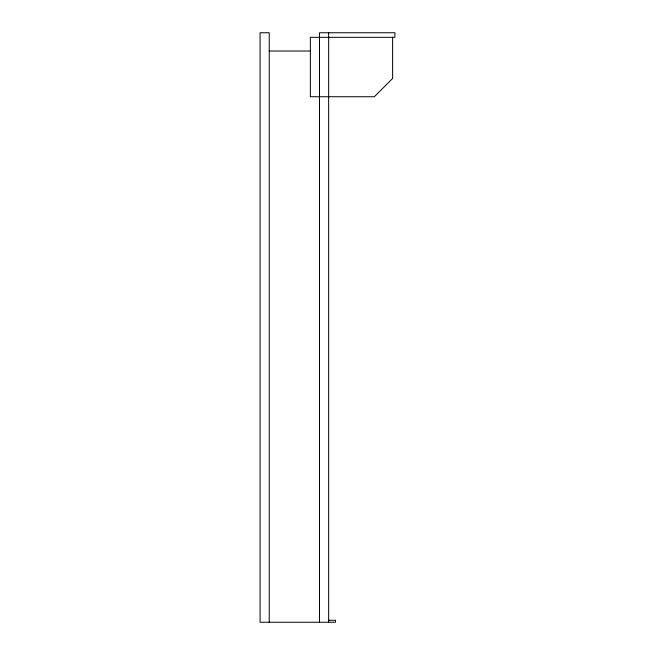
<?xml version="1.0" encoding="UTF-8"?>
<svg xmlns="http://www.w3.org/2000/svg" width="655" height="655" viewBox="0 0 655 655"><rect width="100%" height="100%" fill="white"/><g stroke="black" fill="none" stroke-linecap="round" stroke-linejoin="round"><path stroke-width="0.98" d="M269.238 51.033L310.454 51.033M328.646 620.293L335.499 620.293L335.499 622.25L260.092 622.25L260.092 32.75L269.238 32.75L269.238 622.25M392.615 37.319L392.615 78.444L374.341 96.727L310.364 96.727L310.364 37.319L394.908 37.319L394.908 32.75L319.501 32.75L319.501 622.25M328.646 32.75L328.646 622.25"/></g></svg>
